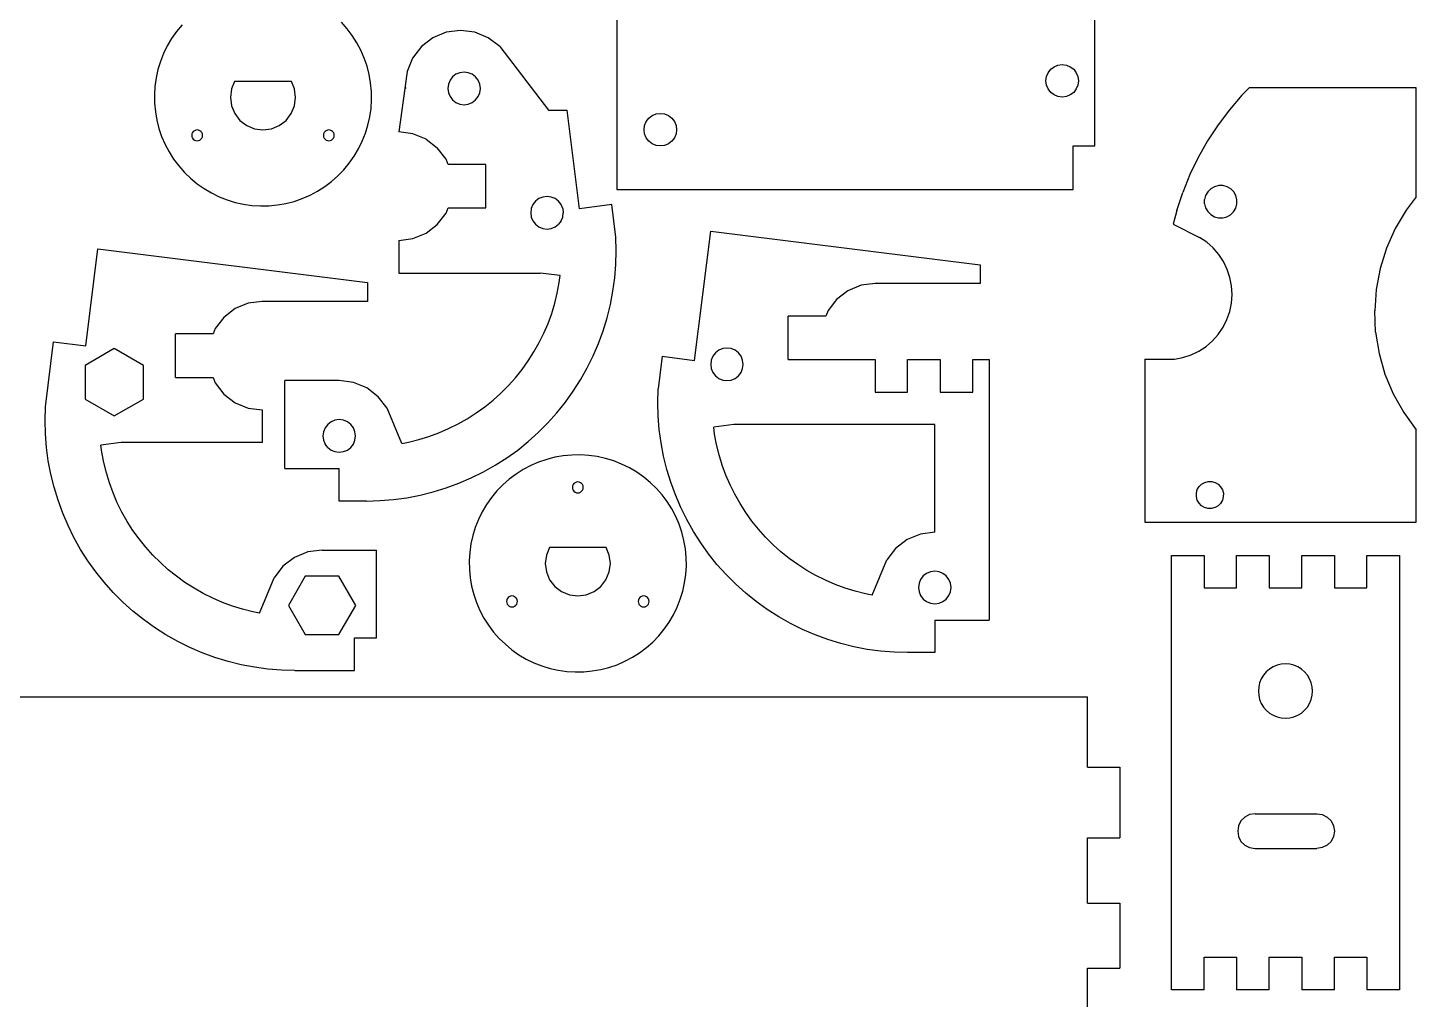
# Model space of a CAD drawing. Extents: x -205 to 205, y -255 to 210.
# Drawn here: x 72.1 to 200, y 9.1 to 98.6 of the extents above; entities that cross this region are included whole.
import ezdxf

# ---------------------------------------------------------------- set-up
doc = ezdxf.new("R2010")
doc.units = 0
doc.layers.get('0').update_dxf_attribs({"linetype": 'CONTINUOUS'})

msp = doc.modelspace()

# ---------------------------------------------------------------- linework, layer by layer
for p, q in [((126.38, 145.68), (126.38, 83.68)), ((170.38, 87.68), (170.37, 115.83)), ((86.35, 98.83), (85.85, 98.22)), ((101.55, 98.48), (101.03, 99.07)), ((102.02, 97.85), (101.55, 98.48)), ((85.39, 97.58), (84.99, 96.9)), ((85.85, 98.22), (85.39, 97.58)), ((102.44, 97.19), (102.02, 97.85)), ((102.81, 96.49), (102.44, 97.19)), ((109.44, 97.64), (108.38, 96.83)), ((110.67, 98.15), (109.44, 97.64)), ((111.99, 98.32), (110.67, 98.15)), ((113.31, 98.15), (111.99, 98.32)), ((114.54, 97.64), (113.31, 98.15)), ((115.6, 96.83), (114.54, 97.64)), ((84.65, 96.2), (84.36, 95.47)), ((84.99, 96.9), (84.65, 96.2)), ((103.12, 95.77), (102.81, 96.49)), ((108.38, 96.83), (107.57, 95.77)), ((115.6, 96.83), (120.08, 90.98)), ((84.13, 94.72), (83.96, 93.95)), ((84.36, 95.47), (84.13, 94.72)), ((103.38, 95.03), (103.12, 95.77)), ((103.57, 94.27), (103.38, 95.03)), ((107.57, 95.77), (107.06, 94.54)), ((166.08, 94.43), (166.32, 94.74)), ((166.32, 94.74), (166.63, 94.98)), ((166.63, 94.98), (166.99, 95.13)), ((166.99, 95.13), (167.38, 95.18)), ((167.38, 95.18), (167.77, 95.13)), ((167.77, 95.13), (168.13, 94.98)), ((168.13, 94.98), (168.44, 94.74)), ((168.44, 94.74), (168.68, 94.43)), ((83.96, 93.95), (83.85, 93.17)), ((91.18, 93.61), (90.9, 92.94)), ((96.42, 93.61), (91.18, 93.61)), ((96.7, 92.94), (96.42, 93.61)), ((103.71, 93.49), (103.57, 94.27)), ((103.78, 92.71), (103.71, 93.49)), ((107.06, 94.54), (106.89, 93.22)), ((110.87, 93.37), (110.82, 92.98)), ((111.02, 93.73), (110.87, 93.37)), ((111.26, 94.04), (111.02, 93.73)), ((111.57, 94.28), (111.26, 94.04)), ((111.93, 94.43), (111.57, 94.28)), ((112.32, 94.48), (111.93, 94.43)), ((112.7, 94.43), (112.32, 94.48)), ((113.07, 94.28), (112.7, 94.43)), ((113.38, 94.04), (113.07, 94.28)), ((113.62, 93.73), (113.38, 94.04)), ((113.77, 93.37), (113.62, 93.73)), ((113.82, 92.98), (113.77, 93.37)), ((165.88, 93.68), (165.93, 94.07)), ((165.93, 93.29), (165.88, 93.68)), ((165.93, 94.07), (166.08, 94.43)), ((168.68, 94.43), (168.83, 94.07)), ((168.83, 94.07), (168.88, 93.68)), ((168.88, 93.68), (168.83, 93.29)), ((83.85, 93.17), (83.8, 92.39)), ((83.8, 92.39), (83.81, 91.61)), ((90.9, 92.94), (90.8, 92.16)), ((90.8, 92.16), (90.9, 91.38)), ((96.8, 92.16), (96.7, 92.94)), ((96.7, 91.38), (96.8, 92.16)), ((103.79, 91.93), (103.78, 92.71)), ((106.86, 92.98), (106.32, 88.98)), ((106.89, 93.22), (106.86, 92.98)), ((106.86, 92.98), (106.92, 92.98)), ((106.89, 93.22), (106.92, 92.98)), ((110.82, 92.98), (110.87, 92.59)), ((110.87, 92.59), (111.02, 92.23)), ((111.02, 92.23), (111.26, 91.92)), ((113.38, 91.92), (113.62, 92.23)), ((113.62, 92.23), (113.77, 92.59)), ((113.77, 92.59), (113.82, 92.98)), ((166.08, 92.93), (165.93, 93.29)), ((166.32, 92.62), (166.08, 92.93)), ((166.63, 92.38), (166.32, 92.62)), ((166.99, 92.23), (166.63, 92.38)), ((167.38, 92.18), (166.99, 92.23)), ((167.77, 92.23), (167.38, 92.18)), ((168.13, 92.38), (167.77, 92.23)), ((168.44, 92.62), (168.13, 92.38)), ((168.68, 92.93), (168.44, 92.62)), ((168.83, 93.29), (168.68, 92.93)), ((183.92, 92.36), (182.78, 91.02)), ((184.59, 93.04), (183.92, 92.36)), ((199.98, 93.04), (184.59, 93.04)), ((199.98, 82.99), (199.98, 93.04)), ((83.81, 91.61), (83.89, 90.82)), ((83.89, 90.82), (84.02, 90.05)), ((90.9, 91.38), (91.2, 90.66)), ((96.4, 90.66), (96.7, 91.38)), ((103.64, 90.37), (103.75, 91.14)), ((103.75, 91.14), (103.79, 91.93)), ((111.26, 91.92), (111.57, 91.68)), ((111.57, 91.68), (111.93, 91.53)), ((111.93, 91.53), (112.32, 91.48)), ((112.32, 91.48), (112.7, 91.53)), ((112.7, 91.53), (113.07, 91.68)), ((113.07, 91.68), (113.38, 91.92)), ((120.08, 90.98), (121.79, 90.98)), ((122.93, 81.9), (121.79, 90.98)), ((182.78, 91.02), (181.73, 89.62)), ((84.02, 90.05), (84.22, 89.29)), ((91.2, 90.66), (91.68, 90.04)), ((91.68, 90.04), (92.3, 89.56)), ((92.3, 89.56), (93.02, 89.26)), ((94.57, 89.26), (95.3, 89.56)), ((95.3, 89.56), (95.92, 90.04)), ((95.92, 90.04), (96.4, 90.66)), ((103.23, 88.85), (103.46, 89.6)), ((103.46, 89.6), (103.64, 90.37)), ((128.88, 89.18), (128.93, 89.57)), ((128.93, 89.57), (129.08, 89.93)), ((129.08, 89.93), (129.32, 90.24)), ((129.32, 90.24), (129.63, 90.48)), ((129.63, 90.48), (129.99, 90.63)), ((129.99, 90.63), (130.38, 90.68)), ((130.38, 90.68), (130.77, 90.63)), ((130.77, 90.63), (131.13, 90.48)), ((131.13, 90.48), (131.44, 90.24)), ((131.44, 90.24), (131.68, 89.93)), ((131.68, 89.93), (131.83, 89.57)), ((131.83, 89.57), (131.88, 89.18)), ((181.73, 89.62), (180.77, 88.15)), ((84.22, 89.29), (84.47, 88.55)), ((84.47, 88.55), (84.78, 87.83)), ((87.25, 88.79), (87.24, 88.66)), ((87.24, 88.66), (87.25, 88.53)), ((87.3, 88.91), (87.25, 88.79)), ((87.25, 88.53), (87.3, 88.41)), ((87.38, 89.01), (87.3, 88.91)), ((87.3, 88.41), (87.38, 88.31)), ((87.49, 89.09), (87.38, 89.01)), ((87.38, 88.31), (87.49, 88.23)), ((87.61, 89.14), (87.49, 89.09)), ((87.49, 88.23), (87.61, 88.18)), ((87.74, 89.16), (87.61, 89.14)), ((87.86, 89.14), (87.74, 89.16)), ((87.99, 89.09), (87.86, 89.14)), ((87.86, 88.18), (87.99, 88.23)), ((88.09, 89.01), (87.99, 89.09)), ((87.99, 88.23), (88.09, 88.31)), ((88.17, 88.91), (88.09, 89.01)), ((88.09, 88.31), (88.17, 88.41)), ((88.22, 88.79), (88.17, 88.91)), ((88.17, 88.41), (88.22, 88.53)), ((88.24, 88.66), (88.22, 88.79)), ((88.22, 88.53), (88.24, 88.66)), ((93.02, 89.26), (93.8, 89.16)), ((93.8, 89.16), (94.57, 89.26)), ((99.38, 88.79), (99.36, 88.66)), ((99.36, 88.66), (99.38, 88.53)), ((99.43, 88.91), (99.38, 88.79)), ((99.38, 88.53), (99.43, 88.41)), ((99.51, 89.01), (99.43, 88.91)), ((99.43, 88.41), (99.51, 88.31)), ((99.61, 89.09), (99.51, 89.01)), ((99.51, 88.31), (99.61, 88.23)), ((99.73, 89.14), (99.61, 89.09)), ((99.61, 88.23), (99.73, 88.18)), ((99.86, 89.16), (99.73, 89.14)), ((99.99, 89.14), (99.86, 89.16)), ((100.11, 89.09), (99.99, 89.14)), ((99.99, 88.18), (100.11, 88.23)), ((100.21, 89.01), (100.11, 89.09)), ((100.11, 88.23), (100.21, 88.31)), ((100.29, 88.91), (100.21, 89.01)), ((100.21, 88.31), (100.29, 88.41)), ((100.34, 88.79), (100.29, 88.91)), ((100.29, 88.41), (100.34, 88.53)), ((100.36, 88.66), (100.34, 88.79)), ((100.34, 88.53), (100.36, 88.66)), ((102.94, 88.12), (103.23, 88.85)), ((107.61, 88.81), (106.32, 88.98)), ((108.82, 88.31), (107.61, 88.81)), ((108.82, 88.31), (109.85, 87.52)), ((128.93, 88.79), (128.88, 89.18)), ((129.08, 88.43), (128.93, 88.79)), ((129.32, 88.12), (129.08, 88.43)), ((131.68, 88.43), (131.44, 88.12)), ((131.83, 88.79), (131.68, 88.43)), ((131.88, 89.18), (131.83, 88.79)), ((84.78, 87.83), (85.15, 87.13)), ((85.15, 87.13), (85.57, 86.47)), ((87.61, 88.18), (87.74, 88.16)), ((87.74, 88.16), (87.86, 88.18)), ((99.73, 88.18), (99.86, 88.16)), ((99.86, 88.16), (99.99, 88.18)), ((102.2, 86.74), (102.6, 87.41)), ((102.6, 87.41), (102.94, 88.12)), ((110.65, 86.48), (109.85, 87.52)), ((129.63, 87.88), (129.32, 88.12)), ((129.99, 87.73), (129.63, 87.88)), ((130.38, 87.68), (129.99, 87.73)), ((130.77, 87.73), (130.38, 87.68)), ((131.13, 87.88), (130.77, 87.73)), ((131.44, 88.12), (131.13, 87.88)), ((168.38, 83.68), (168.38, 87.68)), ((168.38, 87.68), (170.38, 87.68)), ((180.77, 88.15), (179.91, 86.62)), ((85.57, 86.47), (86.04, 85.84)), ((86.04, 85.84), (86.56, 85.25)), ((101.25, 85.49), (101.75, 86.1)), ((101.75, 86.1), (102.2, 86.74)), ((110.85, 85.98), (110.65, 86.48)), ((114.32, 85.98), (110.85, 85.98)), ((114.32, 81.98), (114.32, 85.98)), ((179.91, 86.62), (179.14, 85.04)), ((86.56, 85.25), (87.13, 84.71)), ((87.13, 84.71), (87.73, 84.21)), ((99.49, 83.94), (100.11, 84.41)), ((100.11, 84.41), (100.7, 84.93)), ((100.7, 84.93), (101.25, 85.49)), ((179.14, 85.04), (178.49, 83.41)), ((87.73, 84.21), (88.38, 83.76)), ((88.38, 83.76), (89.05, 83.36)), ((89.05, 83.36), (89.76, 83.01)), ((97.41, 82.83), (98.13, 83.15)), ((98.13, 83.15), (98.82, 83.51)), ((98.82, 83.51), (99.49, 83.94)), ((126.38, 83.68), (168.38, 83.68)), ((177.94, 81.74), (178.49, 83.41)), ((180.59, 83.12), (180.49, 82.75)), ((180.79, 83.46), (180.59, 83.12)), ((181.07, 83.74), (180.79, 83.46)), ((181.41, 83.93), (181.07, 83.74)), ((181.79, 84.03), (181.41, 83.93)), ((182.18, 84.03), (181.79, 84.03)), ((182.56, 83.92), (182.18, 84.03)), ((182.9, 83.73), (182.56, 83.92)), ((183.17, 83.45), (182.9, 83.73)), ((183.37, 83.11), (183.17, 83.45)), ((183.46, 82.73), (183.37, 83.11)), ((89.76, 83.01), (90.49, 82.72)), ((90.49, 82.72), (91.24, 82.49)), ((91.24, 82.49), (92, 82.32)), ((92, 82.32), (92.78, 82.21)), ((92.78, 82.21), (93.57, 82.16)), ((93.57, 82.16), (94.35, 82.18)), ((94.35, 82.18), (95.13, 82.25)), ((95.13, 82.25), (95.91, 82.38)), ((95.91, 82.38), (96.67, 82.58)), ((96.67, 82.58), (97.41, 82.83)), ((110.65, 81.48), (110.85, 81.98)), ((110.85, 81.98), (114.32, 81.98)), ((118.5, 81.92), (118.45, 81.53)), ((118.65, 82.28), (118.5, 81.92)), ((118.89, 82.59), (118.65, 82.28)), ((119.2, 82.83), (118.89, 82.59)), ((119.56, 82.98), (119.2, 82.83)), ((119.95, 83.03), (119.56, 82.98)), ((120.34, 82.98), (119.95, 83.03)), ((120.7, 82.83), (120.34, 82.98)), ((121.01, 82.59), (120.7, 82.83)), ((121.25, 82.28), (121.01, 82.59)), ((121.4, 81.92), (121.25, 82.28)), ((121.4, 81.92), (121.45, 81.53)), ((125.91, 82.28), (122.93, 81.9)), ((126.28, 79.27), (125.91, 82.28)), ((180.49, 82.36), (180.49, 82.75)), ((180.49, 82.36), (180.59, 81.98)), ((180.59, 81.98), (180.78, 81.64)), ((183.16, 81.62), (183.36, 81.96)), ((183.36, 81.96), (183.46, 82.34)), ((183.46, 82.34), (183.46, 82.73)), ((199.98, 82.99), (199.05, 81.78)), ((109.85, 80.45), (110.65, 81.48)), ((118.45, 81.53), (118.5, 81.14)), ((118.5, 81.14), (118.65, 80.78)), ((118.65, 80.78), (118.89, 80.47)), ((121.25, 80.78), (121.01, 80.47)), ((121.25, 80.78), (121.4, 81.14)), ((121.4, 81.14), (121.45, 81.53)), ((177.94, 81.74), (177.61, 80.47)), ((180.78, 81.64), (181.06, 81.36)), ((181.06, 81.36), (181.39, 81.16)), ((181.39, 81.16), (181.77, 81.06)), ((181.77, 81.06), (182.16, 81.05)), ((182.16, 81.05), (182.54, 81.15)), ((182.54, 81.15), (182.88, 81.35)), ((182.88, 81.35), (183.16, 81.62)), ((199.05, 81.78), (198.05, 80.08)), ((107.61, 79.15), (108.82, 79.65)), ((108.82, 79.65), (109.85, 80.45)), ((118.89, 80.47), (119.2, 80.23)), ((119.2, 80.23), (119.56, 80.08)), ((119.56, 80.08), (119.95, 80.03)), ((119.95, 80.03), (120.34, 80.08)), ((120.34, 80.08), (120.7, 80.23)), ((120.7, 80.23), (121.01, 80.47)), ((126.32, 78.03), (126.28, 79.27)), ((133.54, 67.94), (135.03, 79.85)), ((135.03, 79.85), (159.82, 76.75)), ((177.61, 80.47), (180.03, 79.26)), ((180.69, 78.81), (180.03, 79.26)), ((198.05, 80.08), (197.24, 78.28)), ((77.5, 69.27), (78.61, 78.2)), ((78.61, 78.2), (103.41, 75.1)), ((106.32, 78.98), (107.61, 79.15)), ((106.32, 78.98), (106.32, 75.98)), ((126.29, 76.78), (126.32, 78.03)), ((181.28, 78.29), (180.69, 78.81)), ((181.8, 77.69), (181.28, 78.29)), ((197.24, 78.28), (196.66, 76.4)), ((126.19, 75.54), (126.29, 76.78)), ((159.82, 76.75), (159.82, 75.02)), ((182.23, 77.03), (181.8, 77.69)), ((182.58, 76.32), (182.23, 77.03)), ((106.32, 75.98), (119.31, 75.98)), ((121.17, 75.74), (119.31, 75.98)), ((121.08, 75.1), (121.17, 75.74)), ((126.02, 74.3), (126.19, 75.54)), ((182.83, 75.57), (182.58, 76.32)), ((182.98, 74.79), (182.83, 75.57)), ((196.66, 76.4), (196.29, 74.46)), ((103.41, 75.1), (103.41, 73.37)), ((120.9, 74.14), (121.08, 75.1)), ((125.79, 73.07), (126.02, 74.3)), ((147.65, 74.35), (146.61, 73.55)), ((148.86, 74.85), (147.65, 74.35)), ((150.15, 75.02), (148.86, 74.85)), ((159.82, 75.02), (150.15, 75.02)), ((183.02, 74), (182.98, 74.79)), ((196.29, 74.46), (196.15, 72.49)), ((92.44, 73.2), (91.24, 72.7)), ((93.74, 73.37), (92.44, 73.2)), ((103.41, 73.37), (93.74, 73.37)), ((120.38, 72.26), (120.67, 73.19)), ((120.67, 73.19), (120.9, 74.14)), ((125.49, 71.86), (125.79, 73.07)), ((146.61, 73.55), (145.82, 72.52)), ((182.81, 72.44), (182.97, 73.21)), ((182.97, 73.21), (183.02, 74)), ((90.2, 71.9), (89.41, 70.87)), ((91.24, 72.7), (90.2, 71.9)), ((120.05, 71.34), (120.38, 72.26)), ((125.12, 70.67), (125.49, 71.86)), ((145.61, 72.02), (142.15, 72.02)), ((142.15, 68.02), (142.15, 72.02)), ((145.82, 72.52), (145.61, 72.02)), ((182.19, 70.98), (182.55, 71.69)), ((182.55, 71.69), (182.81, 72.44)), ((196.24, 70.52), (196.15, 72.49)), ((85.74, 66.37), (85.74, 70.37)), ((89.2, 70.37), (85.74, 70.37)), ((89.41, 70.87), (89.2, 70.37)), ((119.23, 69.57), (119.66, 70.45)), ((119.66, 70.45), (120.05, 71.34)), ((124.7, 69.5), (125.12, 70.67)), ((181.22, 69.74), (181.75, 70.33)), ((181.75, 70.33), (182.19, 70.98)), ((196.24, 70.52), (196.56, 68.57)), ((73.77, 63.66), (74.52, 69.64)), ((74.52, 69.64), (77.5, 69.27)), ((118.75, 68.72), (119.23, 69.57)), ((124.2, 68.35), (124.7, 69.5)), ((136.52, 69.07), (136.13, 69.02)), ((136.9, 69.02), (136.52, 69.07)), ((179.97, 68.79), (180.63, 69.22)), ((180.63, 69.22), (181.22, 69.74)), ((80.1, 69.02), (77.42, 67.47)), ((82.79, 67.47), (80.1, 69.02)), ((117.66, 67.1), (118.23, 67.9)), ((118.23, 67.9), (118.75, 68.72)), ((123.65, 67.24), (124.2, 68.35)), ((130.56, 68.31), (130.19, 65.31)), ((130.56, 68.31), (133.54, 67.94)), ((135.07, 67.96), (135.02, 67.57)), ((135.22, 68.32), (135.07, 67.96)), ((135.45, 68.63), (135.22, 68.32)), ((135.77, 68.87), (135.45, 68.63)), ((136.13, 69.02), (135.77, 68.87)), ((137.27, 68.87), (136.9, 69.02)), ((137.58, 68.63), (137.27, 68.87)), ((137.81, 68.32), (137.58, 68.63)), ((137.96, 67.96), (137.81, 68.32)), ((138.02, 67.57), (137.96, 67.96)), ((142.15, 68.02), (150.15, 68.02)), ((150.15, 68.02), (150.15, 65.02)), ((153.15, 65.02), (153.15, 68.02)), ((153.15, 68.02), (156.15, 68.02)), ((156.15, 68.02), (156.15, 65.02)), ((159.15, 65.02), (159.15, 68.02)), ((159.15, 68.02), (160.65, 68.02)), ((160.65, 68.02), (160.65, 44.02)), ((174.98, 68.04), (177.73, 68.04)), ((174.98, 68.04), (174.98, 53.04)), ((177.73, 68.04), (178.5, 68.19)), ((178.5, 68.19), (179.25, 68.44)), ((179.25, 68.44), (179.97, 68.79)), ((196.56, 68.57), (197.1, 66.67)), ((77.42, 67.47), (77.42, 64.37)), ((82.79, 64.37), (82.79, 67.47)), ((117.05, 66.34), (117.66, 67.1)), ((123.04, 66.15), (123.65, 67.24)), ((135.02, 67.57), (135.07, 67.18)), ((135.07, 67.18), (135.22, 66.82)), ((135.22, 66.82), (135.45, 66.51)), ((135.45, 66.51), (135.77, 66.27)), ((137.27, 66.27), (137.58, 66.51)), ((137.58, 66.51), (137.81, 66.82)), ((137.81, 66.82), (137.96, 67.18)), ((137.96, 67.18), (138.02, 67.57)), ((197.1, 66.67), (197.86, 64.85)), ((85.74, 66.37), (89.2, 66.37)), ((89.2, 66.37), (89.41, 65.87)), ((89.41, 65.87), (90.2, 64.83)), ((95.82, 57.98), (95.82, 66.08)), ((100.82, 66.08), (95.82, 66.08)), ((102.14, 65.91), (100.82, 66.08)), ((103.37, 65.4), (102.14, 65.91)), ((104.42, 64.59), (103.37, 65.4)), ((115.71, 64.93), (116.4, 65.62)), ((116.4, 65.62), (117.05, 66.34)), ((122.37, 65.1), (123.04, 66.15)), ((130.15, 64.06), (130.19, 65.31)), ((135.77, 66.27), (136.13, 66.12)), ((136.13, 66.12), (136.52, 66.07)), ((136.52, 66.07), (136.9, 66.12)), ((136.9, 66.12), (137.27, 66.27)), ((77.42, 64.37), (80.1, 62.82)), ((80.1, 62.82), (82.79, 64.37)), ((90.2, 64.83), (91.24, 64.04)), ((91.24, 64.04), (92.44, 63.54)), ((105.23, 63.53), (104.42, 64.59)), ((114.22, 63.66), (114.98, 64.27)), ((114.98, 64.27), (115.71, 64.93)), ((120.86, 63.11), (121.64, 64.08)), ((121.64, 64.08), (122.37, 65.1)), ((130.18, 62.81), (130.15, 64.06)), ((150.15, 65.02), (153.15, 65.02)), ((156.15, 65.02), (159.15, 65.02)), ((197.86, 64.85), (198.82, 63.13)), ((73.74, 62.41), (73.77, 63.66)), ((92.44, 63.54), (93.74, 63.37)), ((93.74, 63.37), (93.74, 60.37)), ((106.58, 60.29), (105.23, 63.53)), ((112.61, 62.56), (113.43, 63.09)), ((113.43, 63.09), (114.22, 63.66)), ((120.03, 62.18), (120.86, 63.11)), ((130.28, 61.57), (130.18, 62.81)), ((198.82, 63.13), (199.98, 61.53)), ((73.77, 61.16), (73.74, 62.41)), ((99.37, 61.37), (99.32, 60.98)), ((99.52, 61.73), (99.37, 61.37)), ((99.76, 62.04), (99.52, 61.73)), ((100.07, 62.28), (99.76, 62.04)), ((100.43, 62.43), (100.07, 62.28)), ((100.82, 62.48), (100.43, 62.43)), ((101.2, 62.43), (100.82, 62.48)), ((101.57, 62.28), (101.2, 62.43)), ((101.88, 62.04), (101.57, 62.28)), ((102.12, 61.73), (101.88, 62.04)), ((102.27, 61.37), (102.12, 61.73)), ((102.32, 60.98), (102.27, 61.37)), ((109.99, 61.26), (110.88, 61.65)), ((110.88, 61.65), (111.76, 62.08)), ((111.76, 62.08), (112.61, 62.56)), ((119.15, 61.3), (120.03, 62.18)), ((130.45, 60.34), (130.28, 61.57)), ((137.16, 62.02), (135.3, 61.77)), ((135.38, 61.14), (135.3, 61.77)), ((155.65, 62.02), (137.16, 62.02)), ((155.65, 52.12), (155.65, 62.02)), ((199.98, 53.04), (199.98, 61.53)), ((73.87, 59.92), (73.77, 61.16)), ((80.75, 60.37), (78.88, 60.12)), ((78.97, 59.48), (78.88, 60.12)), ((93.74, 60.37), (80.75, 60.37)), ((99.32, 60.98), (99.37, 60.59)), ((99.37, 60.59), (99.52, 60.23)), ((99.76, 59.92), (99.52, 60.23)), ((101.88, 59.92), (102.12, 60.23)), ((102.12, 60.23), (102.27, 60.59)), ((102.27, 60.59), (102.32, 60.98)), ((106.58, 60.29), (107.19, 60.4)), ((107.19, 60.4), (108.14, 60.64)), ((108.14, 60.64), (109.07, 60.93)), ((109.07, 60.93), (109.99, 61.26)), ((117.25, 59.68), (118.22, 60.47)), ((118.22, 60.47), (119.15, 61.3)), ((130.68, 59.11), (130.45, 60.34)), ((135.56, 60.18), (135.38, 61.14)), ((135.8, 59.23), (135.56, 60.18)), ((74.03, 58.68), (73.87, 59.92)), ((79.15, 58.53), (78.97, 59.48)), ((99.76, 59.92), (100.07, 59.68)), ((100.07, 59.68), (100.43, 59.53)), ((100.43, 59.53), (100.82, 59.48)), ((100.82, 59.48), (101.2, 59.53)), ((101.2, 59.53), (101.57, 59.68)), ((101.57, 59.68), (101.88, 59.92)), ((115.19, 58.28), (116.24, 58.95)), ((116.24, 58.95), (117.25, 59.68)), ((119.92, 58.82), (119.17, 58.56)), ((120.68, 59.01), (119.92, 58.82)), ((121.45, 59.15), (120.68, 59.01)), ((122.23, 59.22), (121.45, 59.15)), ((123.02, 59.23), (122.23, 59.22)), ((123.8, 59.19), (123.02, 59.23)), ((124.58, 59.08), (123.8, 59.19)), ((125.34, 58.9), (124.58, 59.08)), ((126.09, 58.67), (125.34, 58.9)), ((130.98, 57.9), (130.68, 59.11)), ((136.08, 58.3), (135.8, 59.23)), ((74.27, 57.46), (74.03, 58.68)), ((79.39, 57.58), (79.15, 58.53)), ((79.67, 56.65), (79.39, 57.58)), ((95.82, 57.98), (100.82, 57.98)), ((100.82, 54.98), (100.82, 57.98)), ((112.98, 57.11), (114.1, 57.67)), ((114.1, 57.67), (115.19, 58.28)), ((117.76, 57.88), (117.1, 57.46)), ((118.45, 58.25), (117.76, 57.88)), ((119.17, 58.56), (118.45, 58.25)), ((126.82, 58.39), (126.09, 58.67)), ((127.53, 58.04), (126.82, 58.39)), ((128.21, 57.64), (127.53, 58.04)), ((128.85, 57.19), (128.21, 57.64)), ((131.34, 56.71), (130.98, 57.9)), ((136.42, 57.38), (136.08, 58.3)), ((74.57, 56.25), (74.27, 57.46)), ((74.93, 55.06), (74.57, 56.25)), ((80.01, 55.73), (79.67, 56.65)), ((110.67, 56.19), (111.84, 56.62)), ((111.84, 56.62), (112.98, 57.11)), ((115.88, 56.47), (115.33, 55.91)), ((116.47, 56.99), (115.88, 56.47)), ((117.1, 57.46), (116.47, 56.99)), ((122.3, 56.37), (122.29, 56.24)), ((122.35, 56.49), (122.3, 56.37)), ((122.43, 56.59), (122.35, 56.49)), ((122.54, 56.67), (122.43, 56.59)), ((122.66, 56.72), (122.54, 56.67)), ((122.79, 56.74), (122.66, 56.72)), ((122.91, 56.72), (122.79, 56.74)), ((123.04, 56.67), (122.91, 56.72)), ((123.14, 56.59), (123.04, 56.67)), ((123.22, 56.49), (123.14, 56.59)), ((123.27, 56.37), (123.22, 56.49)), ((123.29, 56.24), (123.27, 56.37)), ((129.45, 56.69), (128.85, 57.19)), ((130.02, 56.14), (129.45, 56.69)), ((131.77, 55.54), (131.34, 56.71)), ((136.8, 56.48), (136.42, 57.38)), ((137.24, 55.61), (136.8, 56.48)), ((179.82, 56.03), (179.99, 56.31)), ((179.99, 56.31), (180.22, 56.54)), ((180.22, 56.54), (180.51, 56.7)), ((180.51, 56.7), (180.82, 56.78)), ((180.82, 56.78), (181.15, 56.78)), ((181.15, 56.78), (181.46, 56.69)), ((181.46, 56.69), (181.74, 56.53)), ((181.74, 56.53), (181.97, 56.3)), ((181.97, 56.3), (182.13, 56.01)), ((75.36, 53.88), (74.93, 55.06)), ((80.39, 54.83), (80.01, 55.73)), ((103.32, 54.98), (100.82, 54.98)), ((103.32, 54.98), (104.56, 55.02)), ((104.56, 55.02), (105.81, 55.12)), ((105.81, 55.12), (107.04, 55.29)), ((107.04, 55.29), (108.27, 55.52)), ((108.27, 55.52), (109.48, 55.82)), ((109.48, 55.82), (110.67, 56.19)), ((114.83, 55.3), (114.38, 54.66)), ((115.33, 55.91), (114.83, 55.3)), ((122.29, 56.24), (122.3, 56.11)), ((122.3, 56.11), (122.35, 55.99)), ((122.35, 55.99), (122.43, 55.88)), ((122.43, 55.88), (122.54, 55.8)), ((122.54, 55.8), (122.66, 55.75)), ((122.66, 55.75), (122.79, 55.74)), ((122.79, 55.74), (122.91, 55.75)), ((122.91, 55.75), (123.04, 55.8)), ((123.04, 55.8), (123.14, 55.88)), ((123.14, 55.88), (123.22, 55.99)), ((123.22, 55.99), (123.27, 56.11)), ((123.27, 56.11), (123.29, 56.24)), ((130.54, 55.55), (130.02, 56.14)), ((131.01, 54.93), (130.54, 55.55)), ((132.26, 54.39), (131.77, 55.54)), ((137.72, 54.76), (137.24, 55.61)), ((179.74, 55.71), (179.82, 56.03)), ((179.74, 55.39), (179.74, 55.71)), ((179.82, 55.07), (179.74, 55.39)), ((179.98, 54.79), (179.82, 55.07)), ((182.13, 55.06), (181.96, 54.77)), ((182.13, 56.01), (182.22, 55.7)), ((182.21, 55.37), (182.13, 55.06)), ((182.22, 55.7), (182.21, 55.37)), ((75.85, 52.74), (75.36, 53.88)), ((80.82, 53.96), (80.39, 54.83)), ((81.3, 53.11), (80.82, 53.96)), ((113.98, 53.98), (113.64, 53.28)), ((114.38, 54.66), (113.98, 53.98)), ((131.43, 54.26), (131.01, 54.93)), ((131.8, 53.57), (131.43, 54.26)), ((132.82, 53.27), (132.26, 54.39)), ((138.24, 53.93), (137.72, 54.76)), ((138.81, 53.14), (138.24, 53.93)), ((180.21, 54.55), (179.98, 54.79)), ((180.49, 54.39), (180.21, 54.55)), ((180.8, 54.3), (180.49, 54.39)), ((181.13, 54.3), (180.8, 54.3)), ((181.45, 54.38), (181.13, 54.3)), ((181.73, 54.54), (181.45, 54.38)), ((181.96, 54.77), (181.73, 54.54)), ((76.4, 51.62), (75.85, 52.74)), ((81.83, 52.28), (81.3, 53.11)), ((113.35, 52.55), (113.12, 51.8)), ((113.64, 53.28), (113.35, 52.55)), ((132.11, 52.85), (131.8, 53.57)), ((132.36, 52.11), (132.11, 52.85)), ((133.43, 52.18), (132.82, 53.27)), ((139.42, 52.38), (138.81, 53.14)), ((174.98, 53.04), (199.98, 53.04)), ((77.01, 50.53), (76.4, 51.62)), ((82.4, 51.49), (81.83, 52.28)), ((83.01, 50.73), (82.4, 51.49)), ((113.12, 51.8), (112.95, 51.03)), ((132.56, 51.35), (132.36, 52.11)), ((132.7, 50.57), (132.56, 51.35)), ((134.1, 51.13), (133.43, 52.18)), ((134.82, 50.12), (134.1, 51.13)), ((140.07, 51.65), (139.42, 52.38)), ((140.76, 50.96), (140.07, 51.65)), ((153.1, 51.44), (152.04, 50.62)), ((154.33, 51.94), (153.1, 51.44)), ((155.65, 52.12), (154.33, 51.94)), ((77.68, 49.48), (77.01, 50.53)), ((83.66, 50), (83.01, 50.73)), ((84.35, 49.31), (83.66, 50)), ((97.92, 50.29), (96.69, 49.78)), ((99.24, 50.47), (97.92, 50.29)), ((99.24, 50.47), (104.24, 50.47)), ((104.24, 42.37), (104.24, 50.47)), ((112.84, 50.25), (112.79, 49.47)), ((112.95, 51.03), (112.84, 50.25)), ((119.89, 50.01), (119.79, 49.24)), ((120.17, 50.69), (119.89, 50.01)), ((125.4, 50.69), (120.17, 50.69)), ((125.68, 50.01), (125.4, 50.69)), ((125.79, 49.24), (125.68, 50.01)), ((132.77, 49.79), (132.7, 50.57)), ((135.6, 49.15), (134.82, 50.12)), ((141.49, 50.31), (140.76, 50.96)), ((142.25, 49.7), (141.49, 50.31)), ((152.04, 50.62), (151.23, 49.57)), ((177.44, 9.98), (177.44, 49.98)), ((177.44, 49.98), (180.44, 49.98)), ((180.44, 49.98), (180.44, 46.98)), ((183.44, 49.98), (186.44, 49.98)), ((183.44, 46.98), (183.44, 49.98)), ((186.44, 49.98), (186.44, 46.98)), ((189.44, 46.98), (189.44, 49.98)), ((189.44, 49.98), (192.44, 49.98)), ((192.44, 49.98), (192.44, 46.98)), ((195.44, 46.98), (195.44, 49.98)), ((195.44, 49.98), (198.44, 49.98)), ((198.44, 49.98), (198.44, 9.98)), ((78.41, 48.47), (77.68, 49.48)), ((85.07, 48.66), (84.35, 49.31)), ((85.83, 48.05), (85.07, 48.66)), ((95.63, 48.97), (94.82, 47.92)), ((96.69, 49.78), (95.63, 48.97)), ((112.79, 49.47), (112.8, 48.68)), ((112.8, 48.68), (112.87, 47.9)), ((119.79, 49.24), (119.89, 48.46)), ((125.68, 48.46), (125.79, 49.24)), ((132.73, 48.22), (132.78, 49.01)), ((132.78, 49.01), (132.77, 49.79)), ((136.44, 48.22), (135.6, 49.15)), ((143.04, 49.13), (142.25, 49.7)), ((143.86, 48.6), (143.04, 49.13)), ((144.71, 48.12), (143.86, 48.6)), ((149.89, 46.32), (151.23, 49.57)), ((79.19, 47.5), (78.41, 48.47)), ((80.02, 46.57), (79.19, 47.5)), ((86.62, 47.48), (85.83, 48.05)), ((87.45, 46.95), (86.62, 47.48)), ((93.48, 44.67), (94.82, 47.92)), ((97.69, 48.05), (96.14, 45.37)), ((100.79, 48.05), (97.69, 48.05)), ((102.34, 45.37), (100.79, 48.05)), ((112.87, 47.9), (113.01, 47.13)), ((119.89, 48.46), (120.19, 47.74)), ((120.19, 47.74), (120.66, 47.12)), ((124.91, 47.12), (125.38, 47.74)), ((125.38, 47.74), (125.68, 48.46)), ((132.45, 46.68), (132.62, 47.44)), ((132.62, 47.44), (132.73, 48.22)), ((137.32, 47.33), (136.44, 48.22)), ((138.25, 46.5), (137.32, 47.33)), ((145.58, 47.69), (144.71, 48.12)), ((146.48, 47.3), (145.58, 47.69)), ((147.4, 46.96), (146.48, 47.3)), ((154.2, 47.41), (154.15, 47.02)), ((154.35, 47.77), (154.2, 47.41)), ((154.59, 48.08), (154.35, 47.77)), ((154.9, 48.32), (154.59, 48.08)), ((155.26, 48.47), (154.9, 48.32)), ((155.65, 48.52), (155.26, 48.47)), ((156.04, 48.47), (155.65, 48.52)), ((156.4, 48.32), (156.04, 48.47)), ((156.71, 48.08), (156.4, 48.32)), ((156.95, 47.77), (156.71, 48.08)), ((157.1, 47.41), (156.95, 47.77)), ((157.15, 47.02), (157.1, 47.41)), ((80.9, 45.68), (80.02, 46.57)), ((88.3, 46.47), (87.45, 46.95)), ((89.17, 46.03), (88.3, 46.47)), ((90.07, 45.65), (89.17, 46.03)), ((113.01, 47.13), (113.21, 46.37)), ((113.21, 46.37), (113.46, 45.63)), ((116.37, 46.09), (116.29, 45.99)), ((116.47, 46.17), (116.37, 46.09)), ((116.59, 46.22), (116.47, 46.17)), ((116.72, 46.24), (116.59, 46.22)), ((116.85, 46.22), (116.72, 46.24)), ((116.97, 46.17), (116.85, 46.22)), ((117.08, 46.09), (116.97, 46.17)), ((117.16, 45.99), (117.08, 46.09)), ((120.66, 47.12), (121.29, 46.64)), ((121.29, 46.64), (122.01, 46.34)), ((122.01, 46.34), (122.79, 46.24)), ((122.79, 46.24), (123.56, 46.34)), ((123.56, 46.34), (124.29, 46.64)), ((124.29, 46.64), (124.91, 47.12)), ((128.49, 46.09), (128.41, 45.99)), ((128.6, 46.17), (128.49, 46.09)), ((128.72, 46.22), (128.6, 46.17)), ((128.85, 46.24), (128.72, 46.22)), ((128.98, 46.22), (128.85, 46.24)), ((129.1, 46.17), (128.98, 46.22)), ((129.2, 46.09), (129.1, 46.17)), ((129.28, 45.99), (129.2, 46.09)), ((132.22, 45.93), (132.45, 46.68)), ((139.22, 45.72), (138.25, 46.5)), ((148.33, 46.68), (147.4, 46.96)), ((149.28, 46.44), (148.33, 46.68)), ((149.89, 46.32), (149.28, 46.44)), ((154.15, 47.02), (154.2, 46.63)), ((154.2, 46.63), (154.35, 46.27)), ((154.35, 46.27), (154.59, 45.96)), ((156.71, 45.96), (156.95, 46.27)), ((156.95, 46.27), (157.1, 46.63)), ((157.1, 46.63), (157.15, 47.02)), ((180.44, 46.98), (183.44, 46.98)), ((186.44, 46.98), (189.44, 46.98)), ((192.44, 46.98), (195.44, 46.98)), ((81.83, 44.85), (80.9, 45.68)), ((82.8, 44.07), (81.83, 44.85)), ((90.98, 45.31), (90.07, 45.65)), ((91.92, 45.02), (90.98, 45.31)), ((92.86, 44.79), (91.92, 45.02)), ((93.48, 44.67), (92.86, 44.79)), ((96.14, 45.37), (97.69, 42.68)), ((100.79, 42.68), (102.34, 45.37)), ((113.46, 45.63), (113.77, 44.91)), ((113.77, 44.91), (114.14, 44.21)), ((116.24, 45.87), (116.22, 45.74)), ((116.22, 45.74), (116.24, 45.61)), ((116.29, 45.99), (116.24, 45.87)), ((116.24, 45.61), (116.29, 45.49)), ((116.29, 45.49), (116.37, 45.38)), ((116.37, 45.38), (116.47, 45.3)), ((116.47, 45.3), (116.59, 45.25)), ((116.59, 45.25), (116.72, 45.24)), ((116.72, 45.24), (116.85, 45.25)), ((116.85, 45.25), (116.97, 45.3)), ((116.97, 45.3), (117.08, 45.38)), ((117.08, 45.38), (117.16, 45.49)), ((117.21, 45.87), (117.16, 45.99)), ((117.16, 45.49), (117.21, 45.61)), ((117.22, 45.74), (117.21, 45.87)), ((117.21, 45.61), (117.22, 45.74)), ((128.36, 45.87), (128.35, 45.74)), ((128.35, 45.74), (128.36, 45.61)), ((128.41, 45.99), (128.36, 45.87)), ((128.36, 45.61), (128.41, 45.49)), ((128.41, 45.49), (128.49, 45.38)), ((128.49, 45.38), (128.6, 45.3)), ((128.6, 45.3), (128.72, 45.25)), ((128.72, 45.25), (128.85, 45.24)), ((128.85, 45.24), (128.98, 45.25)), ((128.98, 45.25), (129.1, 45.3)), ((129.1, 45.3), (129.2, 45.38)), ((129.2, 45.38), (129.28, 45.49)), ((129.33, 45.87), (129.28, 45.99)), ((129.28, 45.49), (129.33, 45.61)), ((129.35, 45.74), (129.33, 45.87)), ((129.33, 45.61), (129.35, 45.74)), ((131.59, 44.49), (131.93, 45.2)), ((131.93, 45.2), (132.22, 45.93)), ((140.23, 44.99), (139.22, 45.72)), ((141.28, 44.32), (140.23, 44.99)), ((154.59, 45.96), (154.9, 45.72)), ((154.9, 45.72), (155.26, 45.57)), ((155.26, 45.57), (155.65, 45.52)), ((155.65, 45.52), (156.04, 45.57)), ((156.04, 45.57), (156.4, 45.72)), ((156.4, 45.72), (156.71, 45.96)), ((83.82, 43.34), (82.8, 44.07)), ((114.14, 44.21), (114.56, 43.55)), ((114.56, 43.55), (115.03, 42.92)), ((130.74, 43.17), (131.19, 43.82)), ((131.19, 43.82), (131.59, 44.49)), ((142.36, 43.7), (141.28, 44.32)), ((143.48, 43.15), (142.36, 43.7)), ((155.65, 44.02), (160.65, 44.02)), ((155.65, 44.02), (155.65, 41.02)), ((84.87, 42.67), (83.82, 43.34)), ((85.95, 42.05), (84.87, 42.67)), ((97.69, 42.68), (100.79, 42.68)), ((102.24, 42.37), (104.24, 42.37)), ((102.24, 39.37), (102.24, 42.37)), ((115.03, 42.92), (115.55, 42.33)), ((115.55, 42.33), (116.12, 41.79)), ((129.69, 42), (130.24, 42.57)), ((130.24, 42.57), (130.74, 43.17)), ((144.63, 42.66), (143.48, 43.15)), ((145.8, 42.23), (144.63, 42.66)), ((146.99, 41.86), (145.8, 42.23)), ((87.07, 41.5), (85.95, 42.05)), ((88.21, 41), (87.07, 41.5)), ((89.38, 40.57), (88.21, 41)), ((116.12, 41.79), (116.72, 41.29)), ((116.72, 41.29), (117.36, 40.83)), ((127.81, 40.59), (128.47, 41.01)), ((128.47, 41.01), (129.1, 41.49)), ((129.1, 41.49), (129.69, 42)), ((148.2, 41.56), (146.99, 41.86)), ((149.42, 41.32), (148.2, 41.56)), ((150.66, 41.15), (149.42, 41.32)), ((151.9, 41.05), (150.66, 41.15)), ((153.15, 41.02), (151.9, 41.05)), ((155.65, 41.02), (153.15, 41.02)), ((90.58, 40.21), (89.38, 40.57)), ((91.79, 39.91), (90.58, 40.21)), ((93.01, 39.67), (91.79, 39.91)), ((94.25, 39.5), (93.01, 39.67)), ((117.36, 40.83), (118.04, 40.43)), ((118.04, 40.43), (118.75, 40.09)), ((118.75, 40.09), (119.48, 39.8)), ((119.48, 39.8), (120.23, 39.57)), ((124.89, 39.46), (125.65, 39.66)), ((125.65, 39.66), (126.4, 39.91)), ((126.4, 39.91), (127.12, 40.22)), ((127.12, 40.22), (127.81, 40.59)), ((186.8, 39.71), (186.47, 39.5)), ((187.16, 39.86), (186.8, 39.71)), ((187.54, 39.95), (187.16, 39.86)), ((187.94, 39.98), (187.54, 39.95)), ((188.33, 39.95), (187.94, 39.98)), ((188.71, 39.86), (188.33, 39.95)), ((189.07, 39.71), (188.71, 39.86)), ((189.41, 39.5), (189.07, 39.71)), ((95.49, 39.4), (94.25, 39.5)), ((96.74, 39.37), (95.49, 39.4)), ((96.74, 39.37), (102.24, 39.37)), ((120.23, 39.57), (120.99, 39.4)), ((120.99, 39.4), (121.77, 39.29)), ((121.77, 39.29), (122.55, 39.24)), ((122.55, 39.24), (123.34, 39.25)), ((123.34, 39.25), (124.12, 39.33)), ((124.12, 39.33), (124.89, 39.46)), ((185.71, 38.62), (185.56, 38.25)), ((185.91, 38.95), (185.71, 38.62)), ((186.17, 39.25), (185.91, 38.95)), ((186.47, 39.5), (186.17, 39.25)), ((189.7, 39.25), (189.41, 39.5)), ((189.96, 38.95), (189.7, 39.25)), ((190.16, 38.62), (189.96, 38.95)), ((190.31, 38.25), (190.16, 38.62)), ((185.47, 37.87), (185.44, 37.48)), ((185.44, 37.48), (185.47, 37.09)), ((185.56, 38.25), (185.47, 37.87)), ((185.47, 37.09), (185.56, 36.71)), ((190.4, 37.87), (190.31, 38.25)), ((190.31, 36.71), (190.4, 37.09)), ((190.44, 37.48), (190.4, 37.87)), ((190.4, 37.09), (190.44, 37.48)), ((25.7, 36.96), (169.7, 36.96)), ((169.7, 30.46), (169.7, 36.96)), ((185.56, 36.71), (185.71, 36.35)), ((185.71, 36.35), (185.91, 36.01)), ((185.91, 36.01), (186.17, 35.71)), ((189.7, 35.71), (189.96, 36.01)), ((189.96, 36.01), (190.16, 36.35)), ((190.16, 36.35), (190.31, 36.71)), ((186.17, 35.71), (186.47, 35.46)), ((186.47, 35.46), (186.8, 35.25)), ((186.8, 35.25), (187.16, 35.1)), ((187.16, 35.1), (187.54, 35.01)), ((187.54, 35.01), (187.94, 34.98)), ((187.94, 34.98), (188.33, 35.01)), ((188.33, 35.01), (188.71, 35.1)), ((188.71, 35.1), (189.07, 35.25)), ((189.07, 35.25), (189.41, 35.46)), ((189.41, 35.46), (189.7, 35.71)), ((169.7, 30.46), (172.7, 30.46)), ((172.7, 30.46), (172.7, 23.96)), ((184.2, 25.88), (183.84, 25.52)), ((184.64, 26.1), (184.2, 25.88)), ((185.14, 26.18), (184.64, 26.1)), ((185.14, 26.18), (190.84, 26.18)), ((190.84, 26.18), (191.33, 26.1)), ((191.33, 26.1), (191.78, 25.88)), ((191.78, 25.88), (192.13, 25.52)), ((183.61, 25.08), (183.54, 24.58)), ((183.54, 24.58), (183.61, 24.09)), ((183.84, 25.52), (183.61, 25.08)), ((192.13, 25.52), (192.36, 25.08)), ((192.36, 25.08), (192.44, 24.58)), ((192.44, 24.58), (192.36, 24.09)), ((169.7, 23.96), (172.7, 23.96)), ((169.7, 17.96), (169.7, 23.96)), ((183.61, 24.09), (183.84, 23.64)), ((183.84, 23.64), (184.2, 23.29)), ((184.2, 23.29), (184.64, 23.06)), ((184.64, 23.06), (185.14, 22.98)), ((191.33, 23.06), (190.84, 22.98)), ((191.78, 23.29), (191.33, 23.06)), ((192.13, 23.64), (191.78, 23.29)), ((192.36, 24.09), (192.13, 23.64)), ((185.14, 22.98), (190.84, 22.98)), ((169.7, 17.96), (172.7, 17.96)), ((172.7, 17.96), (172.7, 11.96)), ((180.44, 12.98), (183.44, 12.98)), ((180.44, 9.98), (180.44, 12.98)), ((183.44, 12.98), (183.44, 9.98)), ((186.44, 12.98), (189.44, 12.98)), ((186.44, 9.98), (186.44, 12.98)), ((189.44, 12.98), (189.44, 9.98)), ((192.44, 12.98), (195.44, 12.98)), ((192.44, 9.98), (192.44, 12.98)), ((195.44, 12.98), (195.44, 9.98)), ((169.7, 11.96), (172.7, 11.96)), ((169.7, 5.96), (169.7, 11.96)), ((180.44, 9.98), (177.44, 9.98)), ((186.44, 9.98), (183.44, 9.98)), ((192.44, 9.98), (189.44, 9.98)), ((198.44, 9.98), (195.44, 9.98))]:
    msp.add_line(p, q)

doc.saveas('drawing.dxf')
